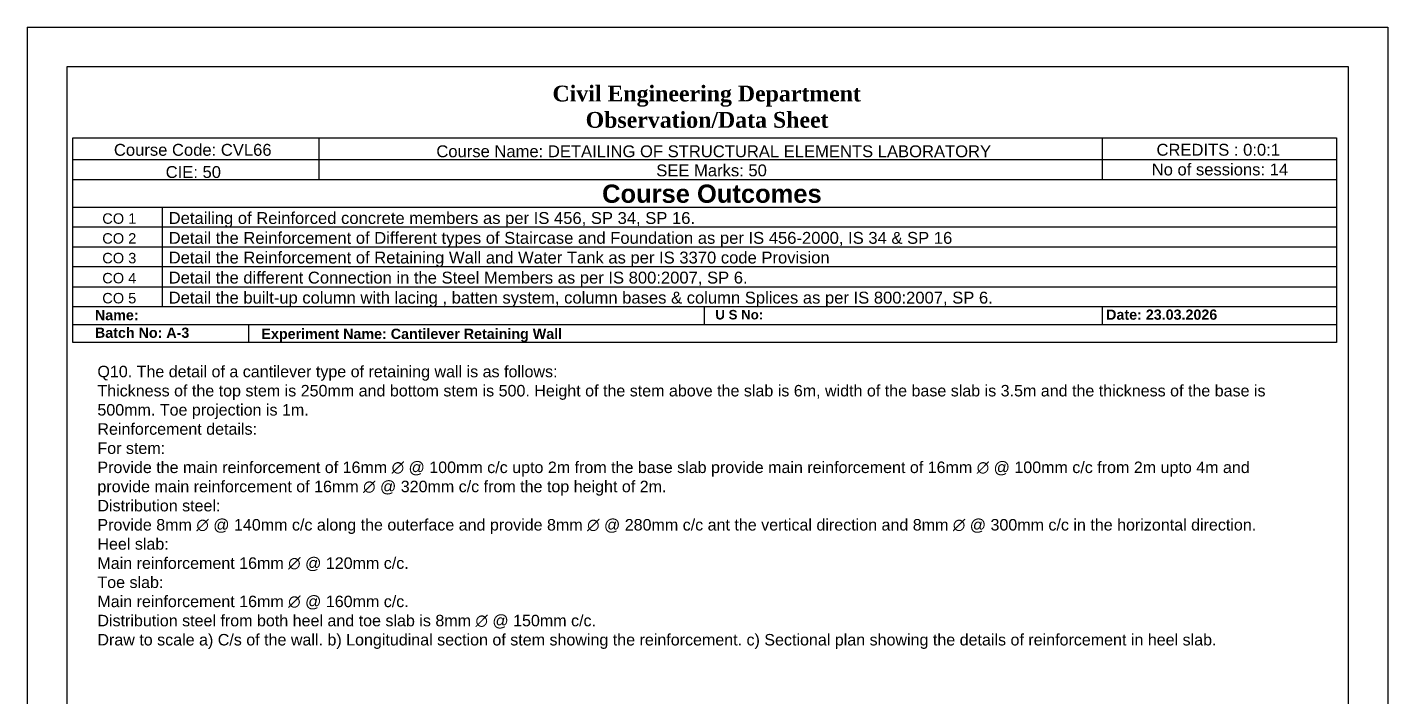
# Model space of a CAD drawing. Header units: millimetres. Extents: x 58889 to 99649, y 11169 to 36356.
# Drawn here: x 81832 to 99649, y 27594 to 36356 of the extents above; entities that cross this region are included whole.
import ezdxf

# ---------------------------------------------------------------- set-up
doc = ezdxf.new("R2010")
doc.units = ezdxf.units.MM
doc.styles.get("Standard").update_dxf_attribs({"font": 'arial.ttf'})

msp = doc.modelspace()

# ---------------------------------------------------------------- linework, layer by layer
for p, q in [((81831.792, 36356.385), (99649.094, 36356.385)), ((81831.792, 36356.385), (81831.792, 26967.908)), ((99649.094, 36356.385), (99649.094, 11168.506)), ((85652.858, 34910.145), (85652.858, 34358.331)), ((95909.714, 34910.145), (95909.714, 34358.331)), ((82429.998, 34623.679), (98976.789, 34623.679)), ((98976.789, 34358.331), (82429.998, 34358.331)), ((82429.998, 34002.111), (98976.789, 34002.111)), ((83599.687, 34002.111), (83599.687, 33738.147)), ((98976.789, 33738.147), (82429.998, 33738.147)), ((83599.687, 33738.147), (83599.687, 33482.526)), ((82429.998, 33482.526), (98976.789, 33482.526)), ((83599.687, 33482.526), (83599.687, 33222.795)), ((98976.789, 33222.795), (82429.998, 33222.795)), ((83599.687, 33222.795), (83599.687, 32957.87)), ((82429.998, 32957.87), (98976.789, 32957.87)), ((83599.687, 32957.87), (83599.687, 32698.464)), ((98976.789, 32698.464), (82429.998, 32698.464)), ((90702.084, 32466.854), (90702.084, 32698.464)), ((95914.035, 32466.854), (95914.035, 32698.464)), ((82429.998, 32466.854), (98976.789, 32466.854)), ((84734.054, 32230.815), (84734.054, 32466.854))]:
    msp.add_line(p, q)
for points in [[(82353.452, 35841.327), (99130.582, 35841.327), (99130.582, 11687.147), (82353.452, 11687.147)], [(82429.998, 34910.145), (98976.789, 34910.145), (98976.789, 32230.815), (82429.998, 32230.815)]]:
    msp.add_lwpolyline(points, close=True)

# ---------------------------------------------------------------- texts
at = {"attachment_point": 1}
for s, width, gutter_width, heights, insert, char_height in [('\\pxqc;{\\fBookman Old Style|b0|i0|c0|p18;\\H1.16667x;         \\fBookman Old Style|b1|i0|c0|p18;\\H1.14285x;       Civil Engineering Department\\P               Observation/Data Sheet}', 7868.57023, 774.701, [0], (86215.538, 35591.776), 154.9402), ('Course Code: CVL66', 7279.03049, 777.363, [0], (82967.354, 34829.54), 155.47254), ('Course Name: DETAILING OF STRUCTURAL ELEMENTS LABORATORY', 7279.03049, 777.363, [0], (87189.591, 34810.478), 155.47254), ('CREDITS : 0:0:1', 7279.03049, 777.363, [0], (96620.243, 34830.532), 155.47254), ('SEE Marks: 50', 7279.03049, 777.363, [0], (90069.452, 34560.668), 155.47254), ('No of sessions: 14', 7279.03049, 777.363, [0], (96557.389, 34572.415), 155.47254), ('CIE: 50', 7279.03049, 777.363, [0], (83645.032, 34538.99), 155.4725), ('{\\fArial|b1|i0|c0|p34;Course Outcomes}', 7279.03049, 777.363, [0], (89360.142, 34297.618), 238.99077), ('CO 1', 6396.17024, 683.078, [0], (82814.76, 33920.728), 136.6156), ('Detailing of Reinforced concrete members as per IS 456, SP 34, SP 16.', 7279.03049, 777.363, [0], (83684.619, 33937.279), 155.47254), ('Detail the Reinforcement of Different types of Staircase and Foundation as per IS 456-2000, IS 34 & SP 16', 12577.99913, 777.363, [0], (83684.619, 33677.486), 155.472541), ('CO 2', 6396.17024, 683.078, [0], (82814.76, 33660.935), 136.6156), ('CO 3', 6396.17024, 683.078, [0], (82814.76, 33403.26), 136.6156), ('Detail the Reinforcement of Retaining Wall and Water Tank as per IS 3370 code Provision', 10962.60918, 777.363, [0], (83684.619, 33419.81), 155.47254), ('CO 4', 6396.17024, 683.078, [0], (82814.76, 33140.932), 136.6156), ('Detail the different Connection in the Steel Members as per IS 800:2007, SP 6.', 9579.73747, 777.363, [0], (83684.619, 33157.482), 155.47254), ('CO 5', 6396.17024, 683.078, [0], (82814.76, 32878.766), 136.6156), ('Detail the built-up column with lacing , batten system, column bases & column Splices as per IS 800:2007, SP 6.', 12908.41982, 777.363, [0], (83684.619, 32895.316), 155.472541), ('{\\fArial|b1|i0|c0|p34;Name: }', 7279.03049, 777.363, [0], (82718.674, 32656.134), 133.83483), ('{\\fArial|b1|i0|c0|p34;U S No: }', 7279.03049, 777.363, [0], (90843.22, 32656.637), 124.2752), ('{\\fArial|b1|i0|c0|p34;Date: 23.03.2026}', 7279.03049, 777.363, [0], (95960.864, 32661.981), 133.83483), ('{\\fArial|b1|i0|c0|p34;Batch No: A-3}', 7279.03049, 777.363, [0], (82718.674, 32425.27), 133.83483), ('{\\fArial|b1|i0|c0|p34;Experiment Name: Cantilever Retaining Wall}', 7279.03049, 777.363, [0], (84899.212, 32410.841), 133.83483), ('Q10. The detail of a cantilever type of retaining wall is as follows:\\PThickness of the top stem is 250mm and bottom stem is 500. Height of the stem above the slab is 6m, width of the base slab is 3.5m and the thickness of the base is 500mm. Toe projection is 1m.\\PReinforcement details:\\PFor stem:\\PProvide the main reinforcement of 16mm ∅ @ 100mm c/c upto 2m from the base slab provide main reinforcement of 16mm ∅ @ 100mm c/c from 2m upto 4m and provide main reinforcement of 16mm ∅ @ 320mm c/c from the top height of 2m.\\PDistribution steel:\\PProvide 8mm ∅ @ 140mm c/c along the outerface and provide 8mm ∅ @ 280mm c/c ant the vertical direction and 8mm ∅ @ 300mm c/c in the horizontal direction.\\PHeel slab:\\PMain reinforcement 16mm ∅ @ 120mm c/c.\\PToe slab:\\PMain reinforcement 16mm ∅ @ 160mm c/c.\\PDistribution steel from both heel and toe slab is 8mm ∅ @ 150mm c/c.\\PDraw to scale a) C/s of the wall. b) Longitudinal section of stem showing the reinforcement. c) Sectional plan showing the details of reinforcement in heel slab.', 15414.01926, 751.987, [4988.6], (82751.093, 31925.734), 150.397453)]:
    msp.add_mtext_dynamic_manual_height_columns(s, width=width, gutter_width=gutter_width, heights=heights, dxfattribs=dict(at, insert=insert, char_height=char_height))

doc.saveas('drawing.dxf')
